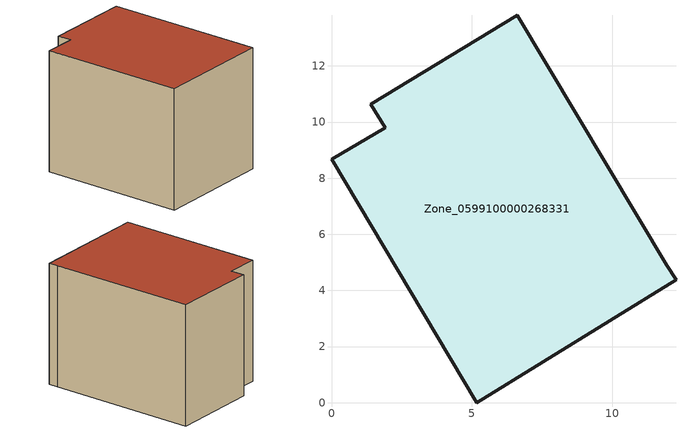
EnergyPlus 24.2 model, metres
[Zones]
Zone_0599100000268331
 floor ground (C_G): 1.91,9.8 1.4,10.64 6.62,13.8 11.95,4.89 12.28,4.37 5.17,0 0,8.68 z0
 wall outside (C_F): 5.17,0 12.28,4.37 11.95,4.89 6.62,13.8 1.4,10.64 1.91,9.8 0,8.68 5.17,0 z0:8.44
 roof outside (C_R): 11.95,4.89 6.62,13.8 1.4,10.64 1.91,9.8 0,8.68 5.17,0 12.28,4.37 z8.44
[BUILDING]
Pand.0599100000268331: North Axis=0; Terrain=City; Loads Convergence Tolerance Value=0.04; Temperature Convergence Tolerance Value=0.4; Solar Distribution=FullExterior; Maximum Number of Warmup Days=25; Minimum Number of Warmup Days=1
[Site:Location]
Rotterdam.The.Hague.AP_ZH_NLD Design_Conditions: Latitude=51.96; Longitude=4.45; Time Zone=1; Elevation=-4.5
[SITE:GROUNDTEMPERATURE:BUILDINGSURFACE]
18, 18, 18, 18, 18, 18, 18, 18, 18, 18, 18, 18
[MATERIAL] Thermal Absorptance=0.9; Solar Absorptance=0.7; Visible Absorptance=0.7
Name | Roughness | Thickness | Conductivity | Density | Specific Heat
G.TC.1946-1964 | MediumSmooth | 0.15 | 1 | 540 | 1210
F.TC.1946-1964 | Rough | 0.3 | 0.857143 | 1920 | 840
R.TC.1946-1964 | MediumRough | 0.2 | 0.235294 | 1500 | 1000
[CONSTRUCTION]
C_G: G.TC.1946-1964
C_F: F.TC.1946-1964
C_R: R.TC.1946-1964
[ZONE]
Zone_0599100000268331: Type=1; Multiplier=1; Ceiling Height=Autocalculate; Volume=Autocalculate; Floor Area=autocalculate; Part of Total Floor Area=Yes
[ZONEINFILTRATION:DESIGNFLOWRATE]
Infil_Zone_0599100000268331: Zone or ZoneList or Space or SpaceList=Zone_0599100000268331; Schedule=AlwaysOn; Design Flow Rate Calculation Method=Flow/Area; Flow Rate per Floor Area=0.003; Constant Term Coefficient=1; Temperature Term Coefficient=0; Velocity Term Coefficient=0; Velocity Squared Term Coefficient=0
[HVACTEMPLATE:ZONE:IDEALLOADSAIRSYSTEM]
Zone_0599100000268331: Maximum Heating Supply Air Temperature=50; Minimum Cooling Supply Air Temperature=13; Maximum Heating Supply Air Humidity Ratio=0.0156; Minimum Cooling Supply Air Humidity Ratio=0.0077; Heating Limit=NoLimit; Cooling Limit=NoLimit; Dehumidification Control Type=ConstantSensibleHeatRatio; Cooling Sensible Heat Ratio=0.7; Dehumidification Setpoint=60; Humidification Control Type=None; Humidification Setpoint=30; Outdoor Air Method=None; Outdoor Air Flow Rate per Person=0.00944; Outdoor Air Flow Rate per Zone Floor Area=0; Outdoor Air Flow Rate per Zone=0; Demand Controlled Ventilation Type=None; Outdoor Air Economizer Type=NoEconomizer; Heat Recovery Type=None; Sensible Heat Recovery Effectiveness=0.7; Latent Heat Recovery Effectiveness=0.65
[ZONECONTROL:THERMOSTAT]
ThermostatControl_Zone_0599100000268331: Zone or ZoneList=Zone_0599100000268331; Control Type Schedule=DualSetpointControlType; Control 1=Thermostat_Zone_0599100000268331; Temperature Difference Between Cutout And Setpoint=0
[THERMOSTATSETPOINT:DUALSETPOINT]
Thermostat_Zone_0599100000268331: Heating Setpoint Temperature Schedule=HeatingSetpoint_Zone_0599100000268331; Cooling Setpoint Temperature Schedule=CoolingSetpoint_Zone_0599100000268331
[SCHEDULE:COMPACT]
HeatingSetpoint_Zone_0599100000268331: Through: 12/31, For: AllDays, Until: 24:00, 21
CoolingSetpoint_Zone_0599100000268331: Through: 12/31, For: AllDays, Until: 24:00, 24
DualSetpointControlType: Through: 12/31, For: AllDays, Until: 24:00, 4
AlwaysOn: Through: 12/31, For: AllDays, Until: 24:00, 1
